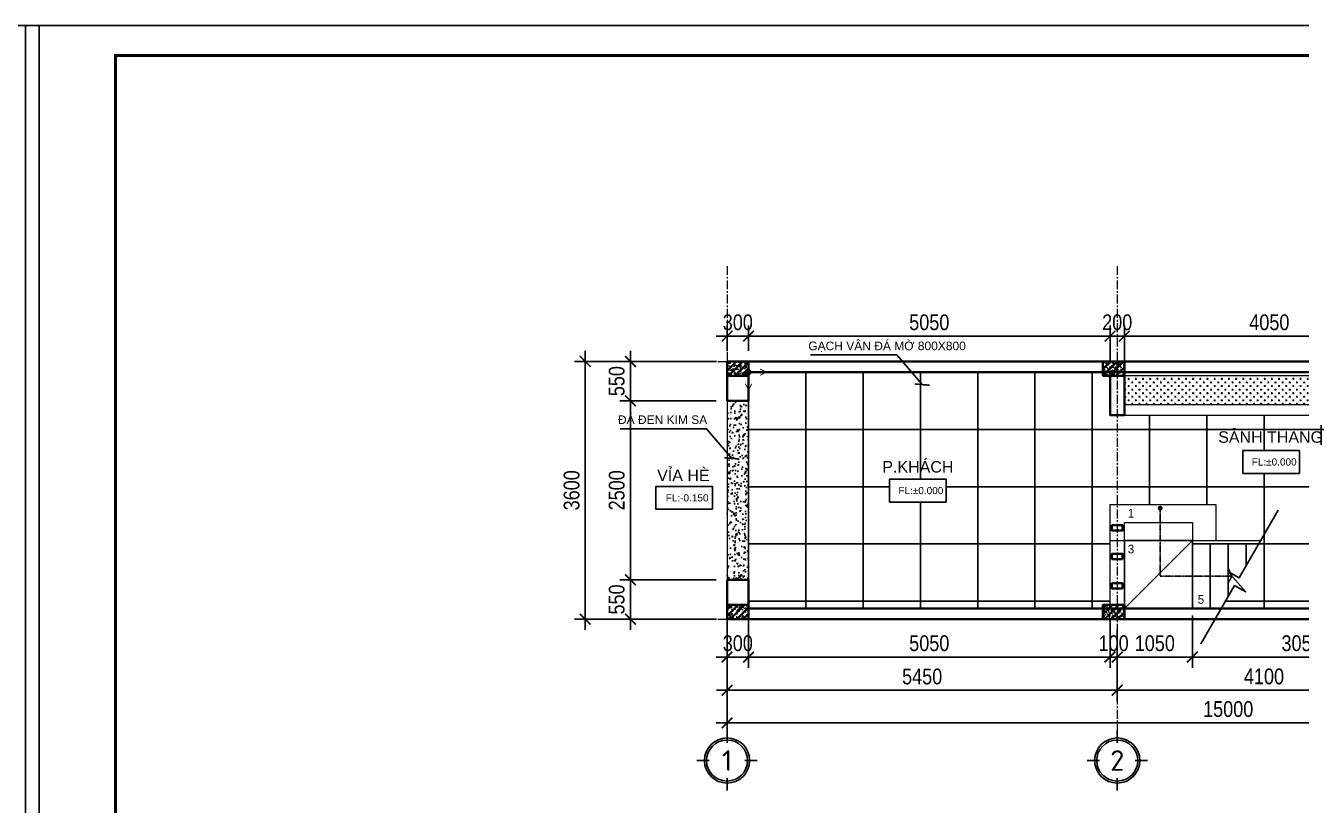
# Model space of a CAD drawing. Header units: inches. Extents: x 236662 to 497023, y -248575 to 81795.
# Drawn here: x 352879 to 370703, y -14396 to -3500 of the extents above; entities that cross this region are included whole.
import ezdxf
from ezdxf.enums import TextEntityAlignment as Align

# ---------------------------------------------------------------- set-up
doc = ezdxf.new("R2010")
doc.units = ezdxf.units.IN
doc.header["$LTSCALE"] = 10
doc.header["$MEASUREMENT"] = 0
doc.linetypes.add('CENTER', pattern=[2, 1.25, -0.25, 0.25, -0.25])
doc.linetypes.add('DASHED2', pattern=[0.375, 0.25, -0.125])
for name, color, linetype in [('01. HP_TEXT', 9, 'Continuous'), ('07. HP_KY HIEU', 43, 'Continuous'), ('07. HP_KY HIEU @ 1', 43, 'Continuous'), ('08. HP_DIM', 118, 'Continuous'), ('hach', 7, 'Continuous'), ('TEXT', 2, 'Continuous')]:
    doc.layers.add(name, color=color, linetype=linetype)
for name, color, linetype, lineweight in [('02. HP_BE TONG', 1, 'Continuous', 35), ('03. HP_TUONG', 2, 'Continuous', 35), ('05. HP_TRUC', 251, 'CENTER', 5), ('06. HP_THAY 1', 134, 'Continuous', 15), ('06. HP_THAY 2', 147, 'Continuous', 13), ('09_HP_HATCH', 8, 'Continuous', 5), ('GHICHU', 7, 'Continuous', 9), ('N KHUAT', 8, 'Continuous', 5)]:
    doc.layers.add(name, color=color, linetype=linetype, lineweight=lineweight)
doc.layers.add('Tpl_Bound', color=1, linetype='Continuous', plot=False)
doc.styles.add('AVO', font='VAVOB.TTF')
doc.styles.add('BAOANNOTE', font='arial.ttf', dxfattribs={"width": 0.8})
doc.styles.add('ISOCP50', font='isocpeur.ttf')
doc.styles.add('TEXT (none)', font='arial.ttf')
doc.styles.add('text2', font='VHELVCN.TTF')
doc.dimstyles.new('AL-100', dxfattribs={"dimtxt": 220, "dimasz": 150, "dimexe": 150, "dimexo": 150, "dimgap": 80, "dimtad": 1, "dimdec": 0, "dimzin": 9, "dimtxsty": 'text2', "dimblk": 'ARCHTICK', "dimcen": 1, "dimdle": 150, "dimclrd": 256, "dimclre": 256, "dimclrt": 7, "dimadec": 0, "dimazin": 0, "dimtfac": 1, "dimtdec": 0, "dimtix": 1, "dimtmove": 2, "dimatfit": 3, "dimldrblk": 'ARCHTICK', "dimfxl": 1, "dimtolj": 1, "dimtzin": 0, "dimlwd": -1, "dimlwe": -1, "dimarcsym": 0})

# ---------------------------------------------------------------- blocks, each defined once
blk = doc.blocks.new('_ArchTick')
at = {"color": 0, "linetype": 'ByBlock', "const_width": 0.15}
blk.add_lwpolyline([(-0.5, -0.5), (0.5, 0.5)], dxfattribs=at)
blk = doc.blocks.new('*D1149')
at = {"layer": '08. HP_DIM', "transparency": 16777216}
for p, q in [((368129, -11943), (368129, -12935)), ((372229, -11943), (372229, -12935)), ((367979, -12785), (372379, -12785))]:
    blk.add_line(p, q, dxfattribs=at)
at = {"layer": 'Defpoints', "color": 0, "transparency": 16777216}
for p in [(368129, -11793), (372229, -11793), (372229, -12785)]:
    blk.add_point(p, dxfattribs=at)
at = {"layer": '08. HP_DIM', "transparency": 16777216, "xscale": 150, "yscale": 150, "zscale": 150, "rotation": 180}
blk.add_blockref('_ArchTick', (368129, -12785), dxfattribs=at)
at = {"layer": '08. HP_DIM', "transparency": 16777216, "xscale": 150, "yscale": 150, "zscale": 150}
blk.add_blockref('_ArchTick', (372229, -12785), dxfattribs=at)
at = {"layer": '08. HP_DIM', "color": 7, "transparency": 16777216, "insert": (370179, -12593), "char_height": 220, "attachment_point": 5, "style": 'text2'}
blk.add_mtext('\\A1;4100', dxfattribs=at)
blk = doc.blocks.new('*D1151')
at = {"layer": '08. HP_DIM', "transparency": 16777216}
for p, q in [((362679, -11943), (362679, -13392)), ((377679, -11943), (377679, -13392)), ((362529, -13242), (377829, -13242))]:
    blk.add_line(p, q, dxfattribs=at)
at = {"layer": 'Defpoints', "color": 0, "transparency": 16777216}
for p in [(362679, -11793), (377679, -11793), (377679, -13242)]:
    blk.add_point(p, dxfattribs=at)
at = {"layer": '08. HP_DIM', "transparency": 16777216, "xscale": 150, "yscale": 150, "zscale": 150, "rotation": 180}
blk.add_blockref('_ArchTick', (362679, -13242), dxfattribs=at)
at = {"layer": '08. HP_DIM', "transparency": 16777216, "xscale": 150, "yscale": 150, "zscale": 150}
blk.add_blockref('_ArchTick', (377679, -13242), dxfattribs=at)
at = {"layer": '08. HP_DIM', "color": 7, "transparency": 16777216, "insert": (369679, -13050), "char_height": 220, "attachment_point": 5, "style": 'text2'}
blk.add_mtext('\\A1;15000', dxfattribs=at)
blk = doc.blocks.new('Level mark - Plan 2')
blk.add_lwpolyline([(12.53, 0.4), (12.53, 3.6), (4.64, 3.6), (4.64, 0.4)], close=True)
at = {"style": 'BAOANNOTE', "flags": 8}
blk.add_attdef('FL%%P0.000', text='', height=2, dxfattribs=at).set_placement((9, 2), align=Align.MIDDLE_CENTER)
blk = doc.blocks.new('*D1153')
at = {"layer": '08. HP_DIM', "transparency": 16777216}
for p, q in [((369179, -11743), (369179, -12472)), ((368129, -11943), (368129, -12472)), ((367979, -12322), (369329, -12322))]:
    blk.add_line(p, q, dxfattribs=at)
at = {"layer": 'Defpoints', "color": 0, "transparency": 16777216}
for p in [(369179, -11593), (368129, -11793), (369179, -12322)]:
    blk.add_point(p, dxfattribs=at)
at = {"layer": '08. HP_DIM', "transparency": 16777216, "xscale": 150, "yscale": 150, "zscale": 150, "rotation": 180}
blk.add_blockref('_ArchTick', (368129, -12322), dxfattribs=at)
at = {"layer": '08. HP_DIM', "transparency": 16777216, "xscale": 150, "yscale": 150, "zscale": 150}
blk.add_blockref('_ArchTick', (369179, -12322), dxfattribs=at)
at = {"layer": '08. HP_DIM', "color": 7, "transparency": 16777216, "insert": (368654, -12130), "char_height": 220, "attachment_point": 5, "style": 'text2'}
blk.add_mtext('\\A1;1050', dxfattribs=at)
blk = doc.blocks.new('grid test1')
at = {"ltscale": 20}
for p, q in [((0, 440), (0, 260)), ((-260, 0), (-440, 0)), ((440, 0), (260, 0)), ((0, -260), (0, -440))]:
    blk.add_line(p, q, dxfattribs=at)
at = {"color": 251, "ltscale": 20, "true_color": 0x636466}
for radius in [330, 300]:
    blk.add_circle((0, 0), radius, dxfattribs=at)
at = {"layer": '01. HP_TEXT', "color": 2, "ltscale": 20, "true_color": 0xf1eb1f, "style": 'ISOCP50'}
blk.add_attdef('GRID', text='', height=300, dxfattribs=at).set_placement((-37, 0), align=Align.MIDDLE_CENTER)
blk = doc.blocks.new('zcsadsdasd3')
at = {"layer": '05. HP_TRUC', "ltscale": 10}
for p, q in [((-15000, 4933), (-15000, -1554)), ((-9550, 4933), (-9550, -1554)), ((-15930, 3600), (1239, 3600)), ((-15930, 0), (1239, 0))]:
    blk.add_line(p, q, dxfattribs=at)
at = {"layer": '07. HP_KY HIEU @ 1', "ltscale": 20}
ref = blk.add_blockref('grid test1', (-15000, -1975), dxfattribs=dict(at, xscale=0.9555000001564621, yscale=0.9555000001564621, zscale=0.9555000001564621))
ref.add_attrib('GRID', '1', dxfattribs={"layer": 'TEXT', "ltscale": 20, "height": 287, "style": 'ISOCP50'}).set_placement((-15000, -1975), align=Align.MIDDLE_CENTER)
ref = blk.add_blockref('grid test1', (-9550, -1975), dxfattribs=dict(at, xscale=0.9555000001564621, yscale=0.9555000001564621, zscale=0.9555000001564621))
ref.add_attrib('GRID', '2', dxfattribs={"layer": 'TEXT', "ltscale": 20, "height": 287, "style": 'ISOCP50'}).set_placement((-9550, -1975), align=Align.MIDDLE_CENTER)
blk = doc.blocks.new('*D1155')
at = {"layer": '08. HP_DIM', "transparency": 16777216}
for p, q in [((369179, -11743), (369179, -12472)), ((372229, -11943), (372229, -12472)), ((369029, -12322), (372379, -12322))]:
    blk.add_line(p, q, dxfattribs=at)
at = {"layer": 'Defpoints', "color": 0, "transparency": 16777216}
for p in [(369179, -11593), (372229, -11793), (372229, -12322)]:
    blk.add_point(p, dxfattribs=at)
at = {"layer": '08. HP_DIM', "transparency": 16777216, "xscale": 150, "yscale": 150, "zscale": 150, "rotation": 180}
blk.add_blockref('_ArchTick', (369179, -12322), dxfattribs=at)
at = {"layer": '08. HP_DIM', "transparency": 16777216, "xscale": 150, "yscale": 150, "zscale": 150}
blk.add_blockref('_ArchTick', (372229, -12322), dxfattribs=at)
at = {"layer": '08. HP_DIM', "color": 7, "transparency": 16777216, "insert": (370704, -12130), "char_height": 220, "attachment_point": 5, "style": 'text2'}
blk.add_mtext('\\A1;3050', dxfattribs=at)
blk = doc.blocks.new('KHUNG TEN A-3')
at = {"layer": '02. HP_BE TONG', "color": 1, "const_width": 0.5}
blk.add_lwpolyline([(15, 5), (415, 5), (415, 292), (15, 292)], close=True, dxfattribs=at)
at = {"layer": '06. HP_THAY 1'}
blk.add_lwpolyline([(0, 297), (420, 297), (420, 0), (0, 0)], close=True, dxfattribs=at)
at = {"layer": 'Defpoints'}
blk.add_lwpolyline([(0, 0), (420, 0), (420, 297), (0, 297)], close=True, dxfattribs=at)
blk = doc.blocks.new('*D1182')
at = {"layer": '08. HP_DIM', "transparency": 16777216}
for p, q in [((368029, -11793), (368029, -12472)), ((368129, -11943), (368129, -12472)), ((368029, -12322), (367879, -12322)), ((368129, -12322), (368029, -12322)), ((368129, -12322), (368279, -12322))]:
    blk.add_line(p, q, dxfattribs=at)
at = {"layer": 'Defpoints', "color": 0, "transparency": 16777216}
for p in [(368029, -11643, 6), (368129, -11793, 6), (368029, -12322)]:
    blk.add_point(p, dxfattribs=at)
at = {"layer": '08. HP_DIM', "transparency": 16777216, "xscale": 150, "yscale": 150, "zscale": 150}
blk.add_blockref('_ArchTick', (368029, -12322), dxfattribs=at)
at = {"layer": '08. HP_DIM', "transparency": 16777216, "xscale": 150, "yscale": 150, "zscale": 150, "rotation": 180}
blk.add_blockref('_ArchTick', (368129, -12322), dxfattribs=at)
at = {"layer": '08. HP_DIM', "color": 7, "transparency": 16777216, "insert": (368079, -12130), "char_height": 220, "attachment_point": 5, "style": 'text2'}
blk.add_mtext('\\A1;100', dxfattribs=at)
blk = doc.blocks.new('*D1183')
at = {"layer": '08. HP_DIM', "transparency": 16777216}
for p, q in [((362979, -11743), (362979, -12472)), ((368029, -11793), (368029, -12472)), ((368179, -12322), (362829, -12322))]:
    blk.add_line(p, q, dxfattribs=at)
at = {"layer": 'Defpoints', "color": 0, "transparency": 16777216}
for p in [(362979, -11593, 6), (368029, -11643, 6), (362979, -12322)]:
    blk.add_point(p, dxfattribs=at)
at = {"layer": '08. HP_DIM', "transparency": 16777216, "xscale": 150, "yscale": 150, "zscale": 150, "rotation": 180}
blk.add_blockref('_ArchTick', (362979, -12322), dxfattribs=at)
at = {"layer": '08. HP_DIM', "transparency": 16777216, "xscale": 150, "yscale": 150, "zscale": 150}
blk.add_blockref('_ArchTick', (368029, -12322), dxfattribs=at)
at = {"layer": '08. HP_DIM', "color": 7, "transparency": 16777216, "insert": (365504, -12130), "char_height": 220, "attachment_point": 5, "style": 'text2'}
blk.add_mtext('\\A1;5050', dxfattribs=at)
blk = doc.blocks.new('*D1184')
at = {"layer": '08. HP_DIM', "transparency": 16777216}
for p, q in [((362679, -11743), (362679, -12472)), ((362979, -11743), (362979, -12472)), ((362679, -12322), (362529, -12322)), ((362979, -12322), (362679, -12322)), ((362979, -12322), (363129, -12322))]:
    blk.add_line(p, q, dxfattribs=at)
at = {"layer": 'Defpoints', "color": 0, "transparency": 16777216}
for p in [(362679, -11593, 6), (362979, -11593, 6), (362679, -12322)]:
    blk.add_point(p, dxfattribs=at)
at = {"layer": '08. HP_DIM', "transparency": 16777216, "xscale": 150, "yscale": 150, "zscale": 150}
blk.add_blockref('_ArchTick', (362679, -12322), dxfattribs=at)
at = {"layer": '08. HP_DIM', "transparency": 16777216, "xscale": 150, "yscale": 150, "zscale": 150, "rotation": 180}
blk.add_blockref('_ArchTick', (362979, -12322), dxfattribs=at)
at = {"layer": '08. HP_DIM', "color": 7, "transparency": 16777216, "insert": (362829, -12130), "char_height": 220, "attachment_point": 5, "style": 'text2'}
blk.add_mtext('\\A1;300', dxfattribs=at)
blk = doc.blocks.new('*D1343')
at = {"layer": '08. HP_DIM', "transparency": 16777216}
for p, q in [((-15000, -3756), (-15000, -4742)), ((-9550, -3756), (-9550, -4742)), ((-15150, -4592), (-9400, -4592))]:
    blk.add_line(p, q, dxfattribs=at)
at = {"layer": 'Defpoints', "color": 0, "transparency": 16777216}
for p in [(-15000, -3606), (-9550, -3606), (-9550, -4592)]:
    blk.add_point(p, dxfattribs=at)
at = {"layer": '08. HP_DIM', "transparency": 16777216, "xscale": 150, "yscale": 150, "zscale": 150, "rotation": 180}
blk.add_blockref('_ArchTick', (-15000, -4592), dxfattribs=at)
at = {"layer": '08. HP_DIM', "transparency": 16777216, "xscale": 150, "yscale": 150, "zscale": 150}
blk.add_blockref('_ArchTick', (-9550, -4592), dxfattribs=at)
at = {"layer": '08. HP_DIM', "color": 7, "transparency": 16777216, "insert": (-12275, -4402), "char_height": 220, "attachment_point": 5, "style": 'text2'}
blk.add_mtext('\\A1;5450', dxfattribs=at)
blk = doc.blocks.new('*D1344')
at = {"layer": '08. HP_DIM', "transparency": 16777216}
for p, q in [((-9550, -3750), (-9550, -4742)), ((-5450, -3750), (-5450, -4742)), ((-9700, -4592), (-5300, -4592))]:
    blk.add_line(p, q, dxfattribs=at)
at = {"layer": 'Defpoints', "color": 0, "transparency": 16777216}
for p in [(-9550, -3600), (-5450, -3600), (-5450, -4592)]:
    blk.add_point(p, dxfattribs=at)
at = {"layer": '08. HP_DIM', "transparency": 16777216, "xscale": 150, "yscale": 150, "zscale": 150, "rotation": 180}
blk.add_blockref('_ArchTick', (-9550, -4592), dxfattribs=at)
at = {"layer": '08. HP_DIM', "transparency": 16777216, "xscale": 150, "yscale": 150, "zscale": 150}
blk.add_blockref('_ArchTick', (-5450, -4592), dxfattribs=at)
at = {"layer": '08. HP_DIM', "color": 7, "transparency": 16777216, "insert": (-7500, -4402), "char_height": 220, "attachment_point": 5, "style": 'text2'}
blk.add_mtext('\\A1;4100', dxfattribs=at)
blk = doc.blocks.new('*D1346')
at = {"layer": '08. HP_DIM', "transparency": 16777216}
for p, q in [((-15000, -3750), (-15000, -5199)), ((0, -3750), (0, -5199)), ((-15150, -5049), (150, -5049))]:
    blk.add_line(p, q, dxfattribs=at)
at = {"layer": 'Defpoints', "color": 0, "transparency": 16777216}
for p in [(-15000, -3600), (0, -3600), (0, -5049)]:
    blk.add_point(p, dxfattribs=at)
at = {"layer": '08. HP_DIM', "transparency": 16777216, "xscale": 150, "yscale": 150, "zscale": 150, "rotation": 180}
blk.add_blockref('_ArchTick', (-15000, -5049), dxfattribs=at)
at = {"layer": '08. HP_DIM', "transparency": 16777216, "xscale": 150, "yscale": 150, "zscale": 150}
blk.add_blockref('_ArchTick', (0, -5049), dxfattribs=at)
at = {"layer": '08. HP_DIM', "color": 7, "transparency": 16777216, "insert": (-8000, -4857), "char_height": 220, "attachment_point": 5, "style": 'text2'}
blk.add_mtext('\\A1;15000', dxfattribs=at)
blk = doc.blocks.new('COT')
at = {"layer": '09_HP_HATCH'}
h = blk.add_hatch(dxfattribs=at)
h.set_pattern_fill('CHAU-01', color=256, scale=15, pattern_type=2)
h.set_pattern_definition([(50, (-55276.965, -37444.2), (107.58903, -9.41282), [11.25, -123.75]), (355, (-55276.97, -37444.2), (-20.8127, 112.82882), [9, -99]), (100.4514, (-55268, -37444.99), (86.7764, 103.41593), [9.56103, -105.17132]), (46.1842, (-55276.97, -37414.2), (160.08616, -24.82785), [16.875, -185.625]), (96.6356, (-55263.62, -37416.27), (140.1994, 146.11768), [14.34154, -157.75695]), (351.1842, (-55276.97, -37414.2), (140.1993, 146.1178), [13.5, -148.5]), (21, (-55261.965, -37421.7), (89.53606, -60.39283), [11.25, -123.75]), (326, (-55261.97, -37421.7), (36.4973, 108.7725), [9, -99]), (71.4514, (-55254.5, -37426.73), (126.0334, 48.37957), [9.56103, -105.17132]), (37.5, (-55276.965, -37444.2), (1.823978, 49.934078), [0, -97.8, 0, -100.5, 0, -99.375]), (7.5, (-55276.965, -37444.2), (39.46043, 59.161757), [0, -57.3, 0, -95.55, 0, -37.875]), (327.5, (-55310.415, -37444.2), (80.073365, -3.38323), [0, -37.5, 0, -117, 0, -155.25]), (317.5, (-55325.415, -37444.2), (87.477925, 15.01575), [0, -48.75, 0, -77.7, 0, -110.25]), (45, (-55276.965, -37444.2), (-45.07806, 45.07806), []), (45, (-55276.965, -37425.827), (-45.07806, 45.07806), [])])
h.paths.add_polyline_path([(0, -200), (300, -200), (300, 0), (0, 0)])
at = {"layer": '02. HP_BE TONG'}
blk.add_lwpolyline([(0, -200), (300, -200), (300, 0), (0, 0)], close=True, dxfattribs=at)
blk = doc.blocks.new('ádasdwdczxzc')
at = {"layer": '03. HP_TUONG'}
for p in [(-15000, 3600), (-9750, 3600), (-5550, 3600), (-300, 3600), (-15000, 200), (-9750, 200), (-5550, 200), (-300, 200)]:
    blk.add_blockref('COT', p, dxfattribs=at)
blk = doc.blocks.new('*D1347')
at = {"layer": '08. HP_DIM', "transparency": 16777216}
for p, q in [((-16981, 150), (-16981, -3750)), ((-15150, 0), (-17131, 0)), ((-15150, -3600), (-17131, -3600))]:
    blk.add_line(p, q, dxfattribs=at)
at = {"layer": 'Defpoints', "color": 0, "transparency": 16777216}
for p in [(-15000, 0, 6), (-16981, -3600), (-15000, -3600, 6)]:
    blk.add_point(p, dxfattribs=at)
at = {"layer": '08. HP_DIM', "transparency": 16777216, "xscale": 150, "yscale": 150, "zscale": 150}
for p, rotation in [((-16981, 0), 90), ((-16981, -3600), 270)]:
    blk.add_blockref('_ArchTick', p, dxfattribs=dict(at, rotation=rotation))
at = {"layer": '08. HP_DIM', "color": 7, "transparency": 16777216, "insert": (-17171, -1800), "char_height": 220, "attachment_point": 5, "rotation": 90, "style": 'text2'}
blk.add_mtext('\\A1;3600', dxfattribs=at)
blk = doc.blocks.new('*D1191')
at = {"layer": '08. HP_DIM', "transparency": 16777216}
for p, q in [((361330, -11243), (361330, -11093)), ((362529, -11243), (361180, -11243)), ((361330, -11793), (361330, -11243)), ((362529, -11793), (361180, -11793)), ((361330, -11793), (361330, -11943))]:
    blk.add_line(p, q, dxfattribs=at)
at = {"layer": 'Defpoints', "color": 0, "transparency": 16777216}
for p in [(361330, -11243), (362679, -11243, -312), (362679, -11793, -312)]:
    blk.add_point(p, dxfattribs=at)
at = {"layer": '08. HP_DIM', "transparency": 16777216, "xscale": 150, "yscale": 150, "zscale": 150}
for p, rotation in [((361330, -11243), 270), ((361330, -11793), 90)]:
    blk.add_blockref('_ArchTick', p, dxfattribs=dict(at, rotation=rotation))
at = {"layer": '08. HP_DIM', "color": 7, "transparency": 16777216, "insert": (361138, -11518), "char_height": 220, "attachment_point": 5, "rotation": 90, "style": 'text2'}
blk.add_mtext('\\A1;550', dxfattribs=at)
blk = doc.blocks.new('*D1192')
at = {"layer": '08. HP_DIM', "transparency": 16777216}
for p, q in [((361330, -11393), (361330, -8593)), ((362529, -8743), (361180, -8743)), ((362529, -11243), (361180, -11243))]:
    blk.add_line(p, q, dxfattribs=at)
at = {"layer": 'Defpoints', "color": 0, "transparency": 16777216}
for p in [(361330, -8743), (362679, -8743, -312), (362679, -11243, -312)]:
    blk.add_point(p, dxfattribs=at)
at = {"layer": '08. HP_DIM', "transparency": 16777216, "xscale": 150, "yscale": 150, "zscale": 150}
for p, rotation in [((361330, -8743), 90), ((361330, -11243), 270)]:
    blk.add_blockref('_ArchTick', p, dxfattribs=dict(at, rotation=rotation))
at = {"layer": '08. HP_DIM', "color": 7, "transparency": 16777216, "insert": (361138, -9993), "char_height": 220, "attachment_point": 5, "rotation": 90, "style": 'text2'}
blk.add_mtext('\\A1;2500', dxfattribs=at)
blk = doc.blocks.new('*D1193')
at = {"layer": '08. HP_DIM', "transparency": 16777216}
for p, q in [((362529, -8193), (361180, -8193)), ((361330, -8193), (361330, -8043)), ((361330, -8743), (361330, -8193)), ((362529, -8743), (361180, -8743)), ((361330, -8743), (361330, -8893))]:
    blk.add_line(p, q, dxfattribs=at)
at = {"layer": 'Defpoints', "color": 0, "transparency": 16777216}
for p in [(361330, -8193), (362679, -8193, -312), (362679, -8743, -312)]:
    blk.add_point(p, dxfattribs=at)
at = {"layer": '08. HP_DIM', "transparency": 16777216, "xscale": 150, "yscale": 150, "zscale": 150}
for p, rotation in [((361330, -8193), 270), ((361330, -8743), 90)]:
    blk.add_blockref('_ArchTick', p, dxfattribs=dict(at, rotation=rotation))
at = {"layer": '08. HP_DIM', "color": 7, "transparency": 16777216, "insert": (361138, -8468), "char_height": 220, "attachment_point": 5, "rotation": 90, "style": 'text2'}
blk.add_mtext('\\A1;550', dxfattribs=at)
blk = doc.blocks.new('*D1194')
at = {"layer": '08. HP_DIM', "transparency": 16777216}
for p, q in [((362679, -7839), (362529, -7839)), ((362679, -8043), (362679, -7689)), ((362679, -7839), (362979, -7839)), ((362979, -8043), (362979, -7689)), ((362979, -7839), (363129, -7839))]:
    blk.add_line(p, q, dxfattribs=at)
at = {"layer": 'Defpoints', "color": 0, "transparency": 16777216}
for p in [(362979, -7839), (362679, -8193, -312), (362979, -8193, -312)]:
    blk.add_point(p, dxfattribs=at)
at = {"layer": '08. HP_DIM', "transparency": 16777216, "xscale": 150, "yscale": 150, "zscale": 150}
blk.add_blockref('_ArchTick', (362679, -7839), dxfattribs=at)
at = {"layer": '08. HP_DIM', "transparency": 16777216, "xscale": 150, "yscale": 150, "zscale": 150, "rotation": 180}
blk.add_blockref('_ArchTick', (362979, -7839), dxfattribs=at)
at = {"layer": '08. HP_DIM', "color": 7, "transparency": 16777216, "insert": (362829, -7647), "char_height": 220, "attachment_point": 5, "style": 'text2'}
blk.add_mtext('\\A1;300', dxfattribs=at)
blk = doc.blocks.new('*D1196')
at = {"layer": '08. HP_DIM', "transparency": 16777216}
for p, q in [((362829, -7839), (368179, -7839)), ((362979, -8043), (362979, -7689)), ((368029, -8193), (368029, -7689))]:
    blk.add_line(p, q, dxfattribs=at)
at = {"layer": 'Defpoints', "color": 0, "transparency": 16777216}
for p in [(368029, -7839), (362979, -8193, -312), (368029, -8343, -312)]:
    blk.add_point(p, dxfattribs=at)
at = {"layer": '08. HP_DIM', "transparency": 16777216, "xscale": 150, "yscale": 150, "zscale": 150, "rotation": 180}
blk.add_blockref('_ArchTick', (362979, -7839), dxfattribs=at)
at = {"layer": '08. HP_DIM', "transparency": 16777216, "xscale": 150, "yscale": 150, "zscale": 150}
blk.add_blockref('_ArchTick', (368029, -7839), dxfattribs=at)
at = {"layer": '08. HP_DIM', "color": 7, "transparency": 16777216, "insert": (365504, -7647), "char_height": 220, "attachment_point": 5, "style": 'text2'}
blk.add_mtext('\\A1;5050', dxfattribs=at)
blk = doc.blocks.new('*D1197')
at = {"layer": '08. HP_DIM', "transparency": 16777216}
for p, q in [((368029, -7839), (367879, -7839)), ((368029, -8193), (368029, -7689)), ((368029, -7839), (368229, -7839)), ((368229, -8193), (368229, -7689)), ((368229, -7839), (368379, -7839))]:
    blk.add_line(p, q, dxfattribs=at)
at = {"layer": 'Defpoints', "color": 0, "transparency": 16777216}
for p in [(368229, -7839), (368029, -8343, -312), (368229, -8343, -312)]:
    blk.add_point(p, dxfattribs=at)
at = {"layer": '08. HP_DIM', "transparency": 16777216, "xscale": 150, "yscale": 150, "zscale": 150}
blk.add_blockref('_ArchTick', (368029, -7839), dxfattribs=at)
at = {"layer": '08. HP_DIM', "transparency": 16777216, "xscale": 150, "yscale": 150, "zscale": 150, "rotation": 180}
blk.add_blockref('_ArchTick', (368229, -7839), dxfattribs=at)
at = {"layer": '08. HP_DIM', "color": 7, "transparency": 16777216, "insert": (368129, -7647), "char_height": 220, "attachment_point": 5, "style": 'text2'}
blk.add_mtext('\\A1;200', dxfattribs=at)
blk = doc.blocks.new('*D1195')
at = {"layer": '08. HP_DIM', "transparency": 16777216}
for p, q in [((372429, -7839), (368079, -7839)), ((368229, -8043), (368229, -7689)), ((372279, -8243), (372279, -7689))]:
    blk.add_line(p, q, dxfattribs=at)
at = {"layer": 'Defpoints', "color": 0, "transparency": 16777216}
for p in [(368229, -7839), (368229, -8193), (372279, -8393, -312)]:
    blk.add_point(p, dxfattribs=at)
at = {"layer": '08. HP_DIM', "transparency": 16777216, "xscale": 150, "yscale": 150, "zscale": 150, "rotation": 180}
blk.add_blockref('_ArchTick', (368229, -7839), dxfattribs=at)
at = {"layer": '08. HP_DIM', "transparency": 16777216, "xscale": 150, "yscale": 150, "zscale": 150}
blk.add_blockref('_ArchTick', (372279, -7839), dxfattribs=at)
at = {"layer": '08. HP_DIM', "color": 7, "transparency": 16777216, "insert": (370254, -7647), "char_height": 220, "attachment_point": 5, "style": 'text2'}
blk.add_mtext('\\A1;4050', dxfattribs=at)
blk = doc.blocks.new('DINHVIGACH')
at = {"linetype": 'Continuous'}
h = blk.add_hatch(color=256, dxfattribs=at)
edge = h.paths.add_edge_path()
edge.add_ellipse((0, 0), major_axis=(133, 0), ratio=1, start_angle=-0.00147, end_angle=359.99853, ccw=False)
at = {"const_width": 50}
for points in [[(0, 0), (1000, 0)], [(0, -1000), (0, 0)], [(648, 175), (1000, 0), (648, -175)], [(-175, -648), (0, -1000), (175, -648)]]:
    blk.add_lwpolyline(points, dxfattribs=at)
at = {"extrusion": (0, 0, -1)}
blk.add_ellipse((0, 0), major_axis=(133, 0), ratio=1, start_param=0.000026, end_param=6.283211, dxfattribs=at)
blk = doc.blocks.new('mb tang 1')
at = {"layer": '07. HP_KY HIEU'}
h = blk.add_hatch(color=256, dxfattribs=at)
h.dxf.hatch_style = 1
edge = h.paths.add_edge_path()
edge.add_arc((-8950, -2050), 25, 0, 360)
at = {"layer": '09_HP_HATCH'}
h = blk.add_hatch(dxfattribs=at)
h.set_pattern_fill('CROSS', color=256, scale=200)
h.set_pattern_definition([(0, (-48122.284, -38835.594), (50, 50), [25, -75]), (90, (-48109.784, -38848.094), (-50, 50), [25, -75])])
edge = h.paths.add_edge_path()
edge.add_arc((-5600, -550), 50, 270, 360)
edge.add_line((-5550, -550), (-5550, -200))
edge.add_line((-5550, -200), (-9450, -200))
edge.add_line((-9450, -200), (-9450, -600))
edge.add_line((-9450, -600), (-5600, -600))
at = {"layer": '03. HP_TUONG'}
for p, q in [((-14700, -550), (-15000, -550)), ((-14700, -3050), (-15000, -3050))]:
    blk.add_line(p, q, dxfattribs=at)
for points in [[(-15000, -550), (-15000, 0), (0, 0), (0, -3600), (-15000, -3600), (-15000, -3050)], [(-14700, -3050), (-14700, -3450), (-150, -3450), (-150, -150), (-14700, -150), (-14700, -550)]]:
    blk.add_lwpolyline(points, dxfattribs=at)
for points in [[(-9650, -150), (-9450, -150), (-9450, -750), (-9650, -750)], [(-9475, -2287.5), (-9625, -2287.5), (-9625, -2362.5), (-9475, -2362.5)], [(-9475, -2362.5), (-9625, -2362.5), (-9625, -2287.5), (-9475, -2287.5)], [(-9475, -2761.1), (-9625, -2761.1), (-9625, -2686.1), (-9475, -2686.1)], [(-9475, -3172.7), (-9625, -3172.7), (-9625, -3097.7), (-9475, -3097.7)]]:
    blk.add_lwpolyline(points, close=True, dxfattribs=at)
at = {"layer": '06. HP_THAY 1'}
for points in [[(-9450, -150), (-5550, -150), (-5550, -200), (-9450, -200)], [(-9650, -2500), (-9450, -2500), (-9450, -3450), (-9650, -3450)]]:
    blk.add_lwpolyline(points, close=True, dxfattribs=at)
blk.add_lwpolyline([(-7576, -2550), (-8500, -2550), (-8500, -2500), (-7547.1, -2500)], dxfattribs=at)
at = {"layer": '06. HP_THAY 2'}
blk.add_line((-8500, -2500), (-9450, -3450), dxfattribs=at)
for points in [[(-9450, -750), (-5600, -750, 0.4142136), (-5400, -550), (-5400, -200)], [(-9450, -600), (-5600, -600, 0.4142136), (-5550, -550), (-5550, -200)]]:
    blk.add_lwpolyline(points, format="xyb", dxfattribs=at)
for points in [[(-14700, -550), (-15000, -550), (-15000, -3050), (-14700, -3050)], [(-9450, -3450), (-9450, -2500), (-8500, -2500), (-8500, -3450)], [(-8500, -3450), (-8500, -2550), (-8250, -2550), (-8250, -3450)]]:
    blk.add_lwpolyline(points, close=True, dxfattribs=at)
for points in [[(-9650, -2500), (-9650, -2000), (-8175, -2000), (-8175, -2500)], [(-8500, -2500), (-9450, -2500), (-9450, -2250), (-8500, -2250), (-8500, -2500)], [(-8095.6, -3450), (-8250, -3450), (-8250, -2550), (-8000, -2550), (-8000, -3284.4)], [(-8000, -3284.4), (-8000, -2550), (-7750, -2550), (-7750, -2851.4)], [(-8000, -3284.4), (-8000, -2550), (-7750, -2550), (-7750, -2851.4)], [(-7750, -2851.4), (-7750, -2550), (-7576, -2550)], [(-7750, -2851.4), (-7750, -2550), (-7576, -2550)], [(-7845.6, -3450), (-8000, -3450)]]:
    blk.add_lwpolyline(points, dxfattribs=at)
at = {"layer": '07. HP_KY HIEU', "linetype": 'DASHED2'}
blk.add_lwpolyline([(-8950, -2075), (-8950, -3000), (-7946.5, -3000)], dxfattribs=at)
at = {"layer": '07. HP_KY HIEU'}
blk.add_circle((-8950, -2050), 25, dxfattribs=at)
at = {"layer": 'N KHUAT', "linetype": 'Continuous', "const_width": 20}
blk.add_lwpolyline([(-8000.1, -2884.5), (-7946.5, -3000), (-8007.1, -3104)], dxfattribs=at)
ref = blk.add_blockref('Level mark - Plan 2', (-8257.8, -1205.2), dxfattribs=dict(xscale=-100, yscale=100, zscale=100, rotation=180))
ref.add_attrib('FL%%P0.000', 'FL:%%P0.000', dxfattribs={"height": 100, "style": 'BAOANNOTE'}).set_placement((-7357.8, -1403.9), align=Align.MIDDLE_CENTER)
ref = blk.add_blockref('Level mark - Plan 2', (-13193.3, -2003.9), dxfattribs=dict(xscale=100, yscale=100, zscale=100))
ref.add_attrib('FL%%P0.000', 'FL:%%P0.000', dxfattribs={"height": 100, "style": 'BAOANNOTE'}).set_placement((-12293.3, -1803.9), align=Align.MIDDLE_CENTER)
at = {"layer": '08. HP_DIM'}
blk.add_blockref('ádasdwdczxzc', (0, -3600), dxfattribs=at)
at = {"layer": '01. HP_TEXT', "style": 'TEXT (none)'}
for s, p in [('SẢNH THANG', (-8139.4, -1136)), ('P.KHÁCH ', (-12831.3, -1551.7))]:
    blk.add_text(s, height=159.88, dxfattribs=at).set_placement(p)
at = {"layer": 'GHICHU', "color": 0, "linetype": 'Continuous', "style": 'AVO'}
for s, p in [('1', (-9403.2, -2180.2)), ('3', (-9403.2, -2681)), ('5', (-8425.5, -3384.9))]:
    blk.add_text(s, height=121, dxfattribs=at).set_placement(p)
at = {"layer": '08. HP_DIM'}
dim = blk.add_linear_dim(base=(-16981.5, -3600, -6.3), p1=(-15000, 0), p2=(-15000, -3600), angle=90, dimstyle='AL-100', dxfattribs=at)
dim.commit()
dim.dimension.update_dxf_attribs({"geometry": '*D1347', "text_midpoint": (-17171.5, -1800, -6.3)})
dim = blk.add_linear_dim(base=(0, -5049.1), p1=(-15000, -3600), p2=(0, -3600), dimstyle='AL-100', dxfattribs=at)
dim.commit()
dim.dimension.update_dxf_attribs({"geometry": '*D1346', "text_midpoint": (-8000, -4856.8), "dimtype": 160})
for base, p1, p2, picture, middle in [((-9550, -4592.1), (-15000, -3605.9), (-9550, -3605.9), '*D1343', (-12275, -4402.1)), ((-5450, -4592.1), (-9550, -3600), (-5450, -3600), '*D1344', (-7500, -4402.1))]:
    dim = blk.add_linear_dim(base=base, p1=p1, p2=p2, dimstyle='AL-100', dxfattribs=at)
    dim.commit()
    dim.dimension.update_dxf_attribs({"geometry": picture, "text_midpoint": middle})

msp = doc.modelspace()

# ---------------------------------------------------------------- hatches: boundary and pattern name
at = {"layer": 'hach'}
h = msp.add_hatch(dxfattribs=at)
h.set_pattern_fill('_USER', color=8, scale=800, pattern_type=0)
h.set_pattern_definition([(0, (362979.3, -8342.8), (0, 800), [])])
h.paths.add_polyline_path([(368129.3, -8942.8), (368029.3, -8942.8), (368029.3, -8392.8), (367929.3, -8392.8), (367929.3, -8342.8), (362979.3, -8342.8), (362979.3, -8742.8), (362979.3, -11242.8), (362979.3, -11642.8), (367929.3, -11642.8), (367929.3, -11592.8), (368029.3, -11592.8), (368029.3, -10692.8), (368029.3, -10192.8), (368129.3, -10192.8)])
h.paths.add_polyline_path([(364950.2, -9836.8), (365738.6, -9836.8), (365738.6, -10156.8), (364950.2, -10156.8)], flags=16)
h.paths.add_polyline_path([(369885.7, -9438.1), (370674.1, -9438.1), (370674.1, -9758.1), (369885.7, -9758.1)], flags=16)
h.paths.add_polyline_path([(373877.3, -10153.8), (374665.6, -10153.8), (374665.6, -10473.8), (373877.3, -10473.8)], flags=16)
h.paths.add_polyline_path([(376379.3, -9392.8), (376379.3, -9292.8), (377079.3, -9292.8), (377079.3, -9392.8)], flags=16)
h.paths.add_polyline_path([(376519.6, -10315.8), (377308, -10315.8), (377308, -10635.8), (376519.6, -10635.8)], flags=16)
h.paths.add_polyline_path([(365046.4, -10074), (365725.6, -10074), (365725.6, -9920.8), (365046.4, -9920.8)], flags=8)
h.paths.add_polyline_path([(364797.3, -9798), (365953.7, -9798), (365953.7, -9493.6), (364797.3, -9493.6)], flags=24)
h.paths.add_polyline_path([(376781.3, -9526.6), (376781.3, -9375), (376664.1, -9375), (376664.1, -9526.6)], flags=24)
h.paths.add_polyline_path([(376631, -10551.9), (377280, -10551.9), (377280, -10398.6), (376631, -10398.6)], flags=8)
h.paths.add_polyline_path([(369982, -9674), (370661.1, -9674), (370661.1, -9520.8), (369982, -9520.8)], flags=8)
h.paths.add_polyline_path([(373988.6, -10389.8), (374637.6, -10389.8), (374637.6, -10236.6), (373988.6, -10236.6)], flags=8)
h.paths.add_polyline_path([(376648.7, -10254.4), (377227.7, -10254.4), (377227.7, -10006.4), (376648.7, -10006.4)], flags=24)
h.paths.add_polyline_path([(369489.2, -9382.3), (371055, -9382.3), (371055, -9077.8), (369489.2, -9077.8)], flags=24)
h.paths.add_polyline_path([(373703.2, -10118.3), (374815, -10118.3), (374815, -9818), (373703.2, -9818)], flags=24)
h.paths.add_polyline_path([(372129.3, -10642.8), (372279.3, -10642.8), (372279.3, -11592.8), (372129.3, -11592.8)])
edge = h.paths.add_edge_path()
edge.add_line((376229.3, -11642.8), (376229.3, -9292.8))
edge.add_line((376229.3, -9292.8), (377529.3, -9292.8))
edge.add_line((377529.3, -9292.8), (377529.3, -8342.8))
edge.add_line((377529.3, -8342.8), (372129.3, -8342.8))
edge.add_line((372129.3, -8342.8), (372129.3, -8392.8))
edge.add_line((372129.3, -8392.8), (372129.3, -8742.8))
edge.add_arc((372079.3, -8742.8), 50, -90, 0, ccw=False)
edge.add_line((372079.3, -8792.8), (368229.3, -8792.8))
edge.add_line((368229.3, -8792.8), (368229.3, -8942.8))
edge.add_line((368229.3, -8942.8), (368129.3, -8942.8))
edge.add_line((368129.3, -8942.8), (368129.3, -10192.8))
edge.add_line((368129.3, -10192.8), (369504.3, -10192.8))
edge.add_line((369504.3, -10192.8), (369504.3, -10692.8))
edge.add_line((369504.3, -10692.8), (370132.2, -10692.8))
edge.add_line((370132.2, -10692.8), (369830.3, -11215.8))
edge.add_line((369830.3, -11215.8), (369711.7, -11147.4))
edge.add_line((369711.7, -11147.4), (369732.8, -11192.8))
edge.add_line((369732.8, -11192.8), (369923.5, -11412.7))
edge.add_line((369923.5, -11412.7), (369768.3, -11323.1))
edge.add_line((369768.3, -11323.1), (369583.7, -11642.8))
edge.add_line((369583.7, -11642.8), (376229.3, -11642.8))
h = msp.add_hatch(dxfattribs=at)
h.set_pattern_fill('_USER', color=8, scale=800, angle=90, pattern_type=0)
h.set_pattern_definition([(90, (362979.3, -8342.8), (-800, 5e-14), [])])
h.paths.add_polyline_path([(368129.3, -8942.8), (368029.3, -8942.8), (368029.3, -8392.8), (367929.3, -8392.8), (367929.3, -8342.8), (362979.3, -8342.8), (362979.3, -8742.8), (362979.3, -11242.8), (362979.3, -11642.8), (367929.3, -11642.8), (367929.3, -11592.8), (368029.3, -11592.8), (368029.3, -10692.8), (368029.3, -10192.8), (368129.3, -10192.8)])
h.paths.add_polyline_path([(364950.2, -9836.8), (365738.6, -9836.8), (365738.6, -10156.8), (364950.2, -10156.8)], flags=16)
h.paths.add_polyline_path([(369885.7, -9438.1), (370674.1, -9438.1), (370674.1, -9758.1), (369885.7, -9758.1)], flags=16)
h.paths.add_polyline_path([(373877.3, -10153.8), (374665.6, -10153.8), (374665.6, -10473.8), (373877.3, -10473.8)], flags=16)
h.paths.add_polyline_path([(376519.6, -10315.8), (377308, -10315.8), (377308, -10635.8), (376519.6, -10635.8)], flags=16)
h.paths.add_polyline_path([(365046.4, -10074), (365725.6, -10074), (365725.6, -9920.8), (365046.4, -9920.8)], flags=8)
h.paths.add_polyline_path([(364797.3, -9798), (365953.7, -9798), (365953.7, -9493.6), (364797.3, -9493.6)], flags=24)
h.paths.add_polyline_path([(376781.3, -9526.6), (376781.3, -9375), (376664.1, -9375), (376664.1, -9526.6)], flags=24)
h.paths.add_polyline_path([(376631, -10551.9), (377280, -10551.9), (377280, -10398.6), (376631, -10398.6)], flags=8)
h.paths.add_polyline_path([(369982, -9674), (370661.1, -9674), (370661.1, -9520.8), (369982, -9520.8)], flags=8)
h.paths.add_polyline_path([(373988.6, -10389.8), (374637.6, -10389.8), (374637.6, -10236.6), (373988.6, -10236.6)], flags=8)
h.paths.add_polyline_path([(376648.7, -10254.4), (377227.7, -10254.4), (377227.7, -10006.4), (376648.7, -10006.4)], flags=24)
h.paths.add_polyline_path([(369489.2, -9382.3), (371055, -9382.3), (371055, -9077.8), (369489.2, -9077.8)], flags=24)
h.paths.add_polyline_path([(373703.2, -10118.3), (374815, -10118.3), (374815, -9818), (373703.2, -9818)], flags=24)
h.paths.add_polyline_path([(376728.6, -9292.8), (376728.6, -9392.8), (377079.3, -9392.8), (377079.3, -9292.8)])
edge = h.paths.add_edge_path()
edge.add_line((372129.3, -8392.8), (372279.3, -8392.8))
edge.add_line((372279.3, -8392.8), (372279.3, -8742.8))
edge.add_arc((372079.3, -8742.8), 200, -90, 0.00009, ccw=False)
edge.add_line((372079.3, -8942.8), (368129.3, -8942.8))
edge.add_line((368129.3, -8942.8), (368129.3, -10192.8))
edge.add_line((368129.3, -10192.8), (369504.3, -10192.8))
edge.add_line((369504.3, -10192.8), (369504.3, -10692.8))
edge.add_line((369504.3, -10692.8), (370132.2, -10692.8))
edge.add_line((370132.2, -10692.8), (369830.3, -11215.8))
edge.add_line((369830.3, -11215.8), (369711.7, -11147.4))
edge.add_line((369711.7, -11147.4), (369732.8, -11192.8))
edge.add_line((369732.8, -11192.8), (369923.5, -11412.7))
edge.add_line((369923.5, -11412.7), (369768.3, -11323.1))
edge.add_line((369768.3, -11323.1), (369583.7, -11642.8))
edge.add_line((369583.7, -11642.8), (376229.3, -11642.8))
edge.add_line((376229.3, -11642.8), (376229.3, -9292.8))
edge.add_line((376229.3, -9292.8), (377529.3, -9292.8))
edge.add_line((377529.3, -9292.8), (377529.3, -8342.8))
edge.add_line((377529.3, -8342.8), (372129.3, -8342.8))
edge.add_line((372129.3, -8342.8), (372129.3, -8392.8))
h = msp.add_hatch(dxfattribs=at)
h.set_pattern_fill('AR-CONC', color=8, scale=25)
h.set_pattern_definition([(50, (0, 0), (179.315046, -15.688034), [18.75, -206.25]), (355, (0, 0), (-34.68783, 188.04803), [15, -165]), (100.451444, (14.94, -1.3), (144.62721, 172.36), [15.93505, -175.28553]), (46.1842, (0, 50), (266.81033, -41.37982), [28.125, -309.375]), (96.635635, (22.23, 46.55), (233.66549, 243.52965), [23.90259, -262.92844]), (351.18416, (0, 50), (233.66549, 243.52965), [22.5, -247.5]), (21, (25, 37.5), (149.226763, -100.65472), [18.75, -206.25]), (326, (25, 37.5), (60.82883, 181.28751), [15, -165]), (71.451445, (37.44, 29.11), (210.055594, 80.63279), [15.93505, -175.28553]), (37.5, (0, 0), (3.039964, 83.223463), [0, -163, 0, -167.5, 0, -165.625]), (7.5, (0, 0), (65.767384, 98.602928), [0, -95.5, 0, -159.25, 0, -63.125]), (327.5, (-55.75, 0), (133.455609, -5.638718), [0, -62.5, 0, -195, 0, -258.75]), (317.5, (-80.75, 0), (145.796542, 25.026246), [0, -81.25, 0, -129.5, 0, -183.75])])
h.paths.add_polyline_path([(362979.3, -8742.8), (362679.3, -8742.8), (362679.3, -11242.8), (362979.3, -11242.8)])

# ---------------------------------------------------------------- linework, layer by layer
at = {"layer": '07. HP_KY HIEU', "elevation": 6.3}
msp.add_lwpolyline([(370376.5, -10269.6), (369830.3, -11215.8), (369675.1, -11126.2), (369923.5, -11412.7), (369768.3, -11323.1), (369298.6, -12136.7)], dxfattribs=at)
at = {"layer": 'Tpl_Bound', "color": 1}
for points in [[(317662, -28403.8), (317662, -3500.1), (353071.4, -3500.1), (353071.4, -28403.8)], [(352879.4, -28403.8), (352879.4, -3500.1), (388288.8, -3500.1), (388288.8, -28403.8)]]:
    msp.add_lwpolyline(points, close=True, dxfattribs=at)

# ---------------------------------------------------------------- block references
at = {"color": 1, "xscale": 83.85096877510341, "yscale": 83.85096877510341, "zscale": 83.85096877510341}
msp.add_blockref('KHUNG TEN A-3', (352879.4, -28403.8, 10.3), dxfattribs=at)
msp.add_blockref('mb tang 1', (377679.3, -8192.8, 6.3))
ref = msp.add_blockref('Level mark - Plan 2', (361221.2, -10298.3, 6.3), dxfattribs=dict(xscale=100, yscale=100, zscale=100))
ref.add_attrib('FL%%P0.000', 'FL:-0.150', dxfattribs={"height": 100, "style": 'BAOANNOTE'}).set_placement((362121.2, -10098.3, 6.3), align=Align.MIDDLE_CENTER)
at = {"layer": '07. HP_KY HIEU', "xscale": 0.25, "yscale": 0.25, "zscale": 0.25}
msp.add_blockref('DINHVIGACH', (362979.3, -8342.8, 6.3), dxfattribs=at)
at = {"layer": '08. HP_DIM'}
msp.add_blockref('zcsadsdasd3', (377679.3, -11792.8, 6.3), dxfattribs=at)

# ---------------------------------------------------------------- texts
at = {"layer": '01. HP_TEXT', "style": 'TEXT (none)'}
for s, height, p in [('GẠCH VÂN ĐÁ MỜ 800X800', 119.907, (363813.6, -8035.4)), ('ĐÁ ĐEN KIM SA', 119.907, (361154.9, -9066.6)), ('VỈA HÈ', 159.88, (361702.8, -9864.4, 6.3))]:
    msp.add_text(s, height=height, dxfattribs=at).set_placement(p)

# ---------------------------------------------------------------- dimensions: what is measured, and where the dimension line sits
at = {"layer": '08. HP_DIM'}
for base, p1, p2, picture, middle in [((362979.3, -7838.9, 318.6), (362679.3, -8192.8, 6.3), (362979.3, -8192.8, 6.3), '*D1194', (362829.3, -7646.5, 318.6)), ((368029.3, -7838.9, 318.6), (362979.3, -8192.8, 6.3), (368029.3, -8342.8, 6.3), '*D1196', (365504.3, -7646.5, 318.6)), ((368229.3, -7838.9, 318.6), (368029.3, -8342.8, 6.3), (368229.3, -8342.8, 6.3), '*D1197', (368129.3, -7646.5, 318.6)), ((368229.3, -7838.9, 318.6), (372279.3, -8392.8, 6.3), (368229.3, -8192.8, 318.6), '*D1195', (370254.3, -7646.5, 318.6)), ((362679.3, -12321.9), (362979.3, -11592.8, 6.3), (362679.3, -11592.8, 6.3), '*D1184', (362829.3, -12129.5)), ((362979.3, -12321.9), (368029.3, -11642.8, 6.3), (362979.3, -11592.8, 6.3), '*D1183', (365504.3, -12129.5)), ((368029.3, -12321.9), (368129.3, -11792.8, 6.3), (368029.3, -11642.8, 6.3), '*D1182', (368079.3, -12129.5)), ((369179.3, -12321.9, 6.3), (368129.3, -11792.8, 6.3), (369179.3, -11592.8, 6.3), '*D1153', (368654.3, -12129.5, 6.3)), ((372229.3, -12321.9, 6.3), (369179.3, -11592.8, 6.3), (372229.3, -11792.8, 6.3), '*D1155', (370704.3, -12129.5, 6.3)), ((372229.3, -12785, 6.3), (368129.3, -11792.8, 6.3), (372229.3, -11792.8, 6.3), '*D1149', (370179.3, -12592.6, 6.3))]:
    dim = msp.add_linear_dim(base=base, p1=p1, p2=p2, dimstyle='AL-100', dxfattribs=at)
    dim.commit()
    dim.dimension.update_dxf_attribs({"geometry": picture, "text_midpoint": middle})
for base, p1, p2, picture, middle in [((361330, -8192.8, 318.6), (362679.3, -8742.8, 6.3), (362679.3, -8192.8, 6.3), '*D1193', (361137.6, -8467.8, 318.6)), ((361330, -8742.8, 318.6), (362679.3, -11242.8, 6.3), (362679.3, -8742.8, 6.3), '*D1192', (361137.6, -9992.8, 318.6)), ((361330, -11242.8, 318.6), (362679.3, -11792.8, 6.3), (362679.3, -11242.8, 6.3), '*D1191', (361137.6, -11517.8, 318.6))]:
    dim = msp.add_linear_dim(base=base, p1=p1, p2=p2, angle=90, dimstyle='AL-100', dxfattribs=at)
    dim.commit()
    dim.dimension.update_dxf_attribs({"geometry": picture, "text_midpoint": middle})
dim = msp.add_linear_dim(base=(377679.3, -13241.9, 6.3), p1=(362679.3, -11792.8, 6.3), p2=(377679.3, -11792.8, 6.3), dimstyle='AL-100', dxfattribs=at)
dim.commit()
dim.dimension.update_dxf_attribs({"geometry": '*D1151', "text_midpoint": (369679.3, -13049.6, 6.3), "dimtype": 160})

# ---------------------------------------------------------------- leaders
at = {"layer": '07. HP_KY HIEU'}
for points in [[(365403.9, -8516.1), (365052.7, -8102.1), (363843.9, -8102.1)], [(362745.2, -9547.3), (362394, -9133.3), (361185.2, -9133.3)]]:
    msp.add_leader(points, dimstyle='AL-100', override={"dimgap": 80, "dimtad": 0}, dxfattribs=at)

doc.saveas('drawing.dxf')
